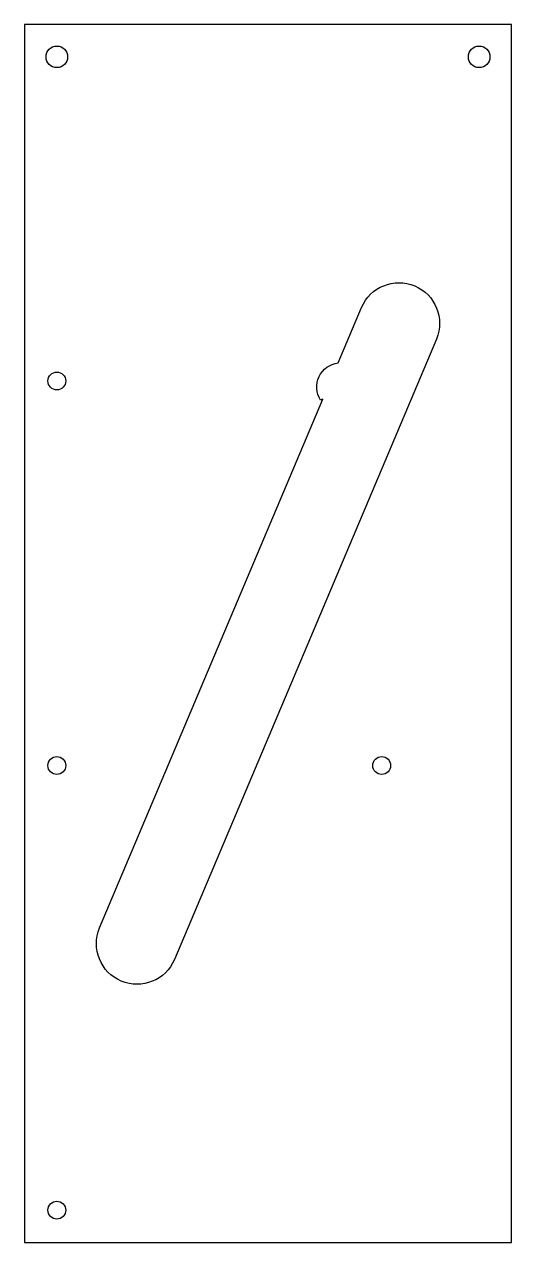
# Model space of a CAD drawing. Header units: millimetres. Extents: x 0 to 60, y 0 to 150.
import ezdxf

# ---------------------------------------------------------------- set-up
doc = ezdxf.new("R2010")
doc.units = ezdxf.units.MM

msp = doc.modelspace()

# ---------------------------------------------------------------- linework, layer by layer
msp.add_lwpolyline([(60, 0), (60, 150), (0, 150), (0, 0)], close=True)
msp.add_lwpolyline([(38.64, 108.32), (41.52, 115.14, -1), (50.73, 111.25), (18.48, 34.86, -1), (9.27, 38.75), (36.75, 103.86, -0.004331), (36.47, 103.74, -0.549505)], format="xyb", close=True)
for centre, radius in [((4, 146), 1.33), ((56, 146), 1.33), ((4, 106.09), 1.1), ((4, 58.74), 1.1), ((44, 58.74), 1.1), ((4, 4), 1.1)]:
    msp.add_circle(centre, radius)

doc.saveas('drawing.dxf')
